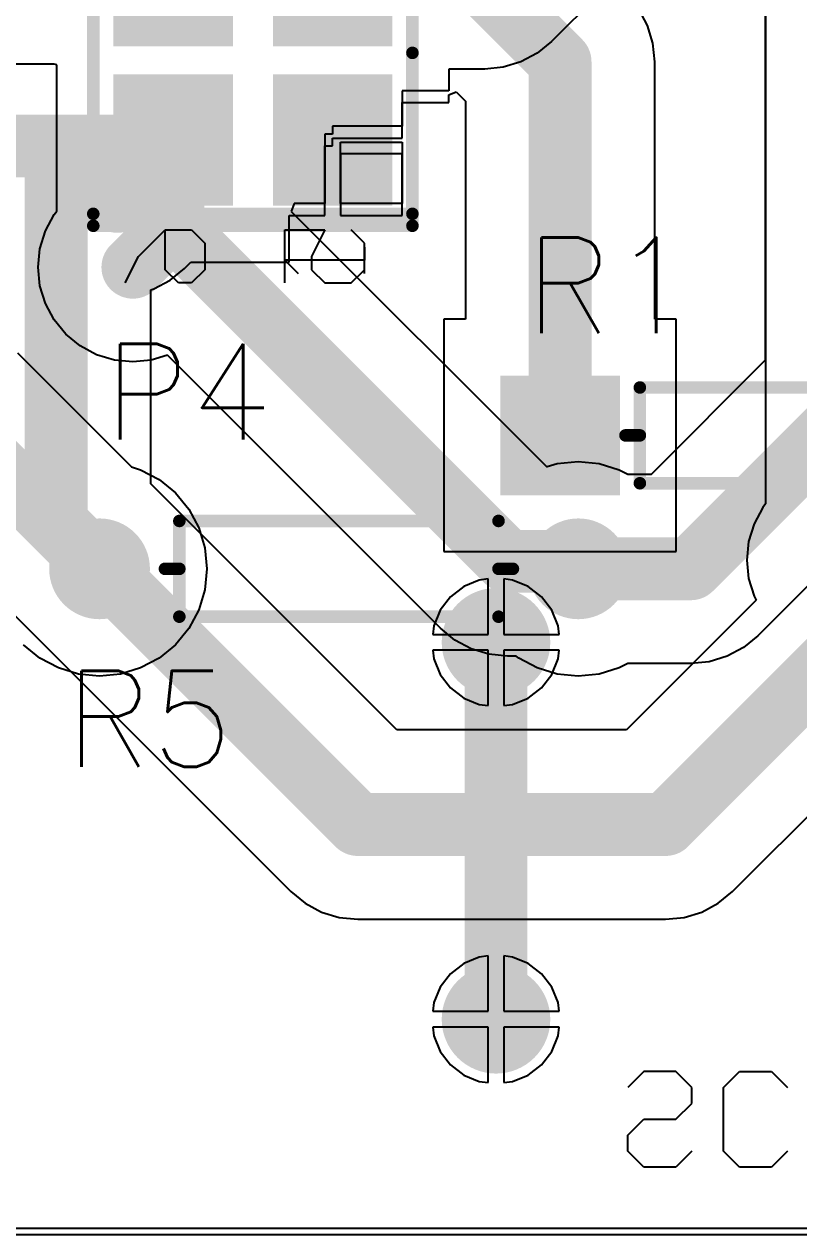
# Paper-space layout 'Bloco da legenda ISO A3' of a CAD drawing. Header units: millimetres. Extents: x 0 to 420, y 0 to 297.
# Drawn here: x 236.73 to 249.06, y 75.39 to 94.66 of the extents above; entities that cross this region are included whole.
import ezdxf

# ---------------------------------------------------------------- set-up
doc = ezdxf.new("R2010")
doc.units = ezdxf.units.MM
for name, color, linetype in [('1', 7, 'Continuous'), ('BottomLayer', 5, 'Continuous'), ('BottomSolder', 6, 'Continuous'), ('MultiLayer', 9, 'Continuous'), ('PadHoleLayer', 156, 'Continuous'), ('TopLayer', 1, 'Continuous'), ('TopOverlay', 40, 'Continuous'), ('TopSolder', 216, 'Continuous')]:
    doc.layers.add(name, color=color, linetype=linetype)
doc.styles.get("Standard").update_dxf_attribs({"font": 'simplex.shx'})

# ---------------------------------------------------------------- blocks, each defined once
blk = doc.blocks.new('HDR2X3_8')
at = {"layer": 'BottomLayer'}
for points in [[(-0.85, 1.69), (0.85, 1.69), (-0.85, 3.39), (0.85, 3.39)], [(1.69, 1.69), (3.39, 1.69), (1.69, 3.39), (3.39, 3.39)], [(4.23, 1.69), (5.93, 1.69), (4.23, 3.39), (5.93, 3.39)], [(-0.85, -0.85), (0.85, -0.85), (-0.85, 0.85), (0.85, 0.85)], [(1.69, -0.85), (3.39, -0.85), (1.69, 0.85), (3.39, 0.85)], [(4.23, -0.85), (5.93, -0.85), (4.23, 0.85), (5.93, 0.85)]]:
    blk.add_solid(points, dxfattribs=at)
at = {"layer": 'BottomSolder'}
for points in [[(-0.952, 1.588), (0.952, 1.588), (-0.952, 3.492), (0.952, 3.492)], [(1.588, 1.588), (3.492, 1.588), (1.588, 3.492), (3.492, 3.492)], [(4.128, 1.588), (6.032, 1.588), (4.128, 3.492), (6.032, 3.492)], [(-0.952, -0.952), (0.952, -0.952), (-0.952, 0.952), (0.952, 0.952)], [(1.588, -0.952), (3.492, -0.952), (1.588, 0.952), (3.492, 0.952)], [(4.128, -0.952), (6.032, -0.952), (4.128, 0.952), (6.032, 0.952)]]:
    blk.add_solid(points, dxfattribs=at)
at = {"layer": 'MultiLayer'}
for points in [[(-0.85, 1.69), (0.85, 1.69), (-0.85, 3.39), (0.85, 3.39)], [(1.69, 1.69), (3.39, 1.69), (1.69, 3.39), (3.39, 3.39)], [(4.23, 1.69), (5.93, 1.69), (4.23, 3.39), (5.93, 3.39)], [(-0.85, -0.85), (0.85, -0.85), (-0.85, 0.85), (0.85, 0.85)], [(1.69, -0.85), (3.39, -0.85), (1.69, 0.85), (3.39, 0.85)], [(4.23, -0.85), (5.93, -0.85), (4.23, 0.85), (5.93, 0.85)]]:
    blk.add_solid(points, dxfattribs=at)
at = {"layer": 'PadHoleLayer', "const_width": 0.6}
for points in [[(-0.3, 2.54, 1), (0.3, 2.54, 1)], [(2.24, 2.54, 1), (2.84, 2.54, 1)], [(4.78, 2.54, 1), (5.38, 2.54, 1)], [(-0.3, 0, 1), (0.3, 0, 1)], [(2.24, 0, 1), (2.84, 0, 1)], [(4.78, 0, 1), (5.38, 0, 1)]]:
    blk.add_lwpolyline(points, format="xyb", close=True, dxfattribs=at)
at = {"layer": 'TopLayer'}
for points in [[(-0.85, 1.69), (0.85, 1.69), (-0.85, 3.39), (0.85, 3.39)], [(1.69, 1.69), (3.39, 1.69), (1.69, 3.39), (3.39, 3.39)], [(4.23, 1.69), (5.93, 1.69), (4.23, 3.39), (5.93, 3.39)], [(-0.85, -0.85), (0.85, -0.85), (-0.85, 0.85), (0.85, 0.85)], [(1.69, -0.85), (3.39, -0.85), (1.69, 0.85), (3.39, 0.85)], [(4.23, -0.85), (5.93, -0.85), (4.23, 0.85), (5.93, 0.85)]]:
    blk.add_solid(points, dxfattribs=at)
at = {"layer": 'TopOverlay'}
for p, q in [((7.45, 3.302), (7.027, 3.09)), ((7.027, 3.09), (6.604, 2.667)), ((6.604, 2.667), (6.604, 2.244)), ((7.239, 2.667), (6.604, 2.667)), ((7.45, 2.455), (7.239, 2.667)), ((7.45, 2.244), (7.45, 2.455)), ((6.604, 2.244), (6.816, 2.032)), ((7.239, 2.032), (7.45, 2.244)), ((6.816, 2.032), (7.239, 2.032)), ((-1.82, 0.762), (-2.032, 0.55)), ((-1.82, -0.508), (-1.82, 0.762)), ((7.45, 0.762), (6.604, 0.762)), ((6.604, 0.762), (6.604, 0.127)), ((6.604, 0.127), (7.027, 0.338)), ((7.027, 0.338), (7.239, 0.338)), ((7.239, 0.338), (7.45, 0.127)), ((7.45, 0.127), (7.45, -0.296)), ((6.816, -0.508), (6.604, -0.296)), ((7.45, -0.296), (7.239, -0.508)), ((-2.032, -0.508), (-1.609, -0.508)), ((-1.609, -0.508), (-1.82, -0.508)), ((7.239, -0.508), (6.816, -0.508))]:
    blk.add_line(p, q, dxfattribs=at)
at = {"layer": 'TopOverlay', "const_width": 0.2}
for points in [[(-1.27, 3.81), (-1.27, -1.27)], [(-1.27, 3.81), (6.35, 3.81)], [(6.35, 3.81), (6.35, -1.27)], [(-1.27, -1.27), (6.35, -1.27)], [(1.482, -1.27), (6.35, -1.27)]]:
    blk.add_lwpolyline(points, dxfattribs=at)
at = {"layer": 'TopOverlay', "const_width": 0.1}
for points in [[(-1.32, 3.81, 1), (-1.22, 3.81, 1)], [(-1.32, 3.81, 1), (-1.22, 3.81, 1)], [(6.3, 3.81, 1), (6.4, 3.81, 1)], [(6.3, 3.81, 1), (6.4, 3.81, 1)], [(-1.32, -1.27, 1), (-1.22, -1.27, 1)], [(-1.32, -1.27, 1), (-1.22, -1.27, 1)], [(1.432, -1.27, 1), (1.532, -1.27, 1)], [(6.3, -1.27, 1), (6.4, -1.27, 1)], [(6.3, -1.27, 1), (6.4, -1.27, 1)], [(6.3, -1.27, 1), (6.4, -1.27, 1)]]:
    blk.add_lwpolyline(points, format="xyb", close=True, dxfattribs=at)
at = {"layer": 'TopSolder'}
for points in [[(-0.952, 1.588), (0.952, 1.588), (-0.952, 3.492), (0.952, 3.492)], [(1.588, 1.588), (3.492, 1.588), (1.588, 3.492), (3.492, 3.492)], [(4.128, 1.588), (6.032, 1.588), (4.128, 3.492), (6.032, 3.492)], [(-0.952, -0.952), (0.952, -0.952), (-0.952, 0.952), (0.952, 0.952)], [(1.588, -0.952), (3.492, -0.952), (1.588, 0.952), (3.492, 0.952)], [(4.128, -0.952), (6.032, -0.952), (4.128, 0.952), (6.032, 0.952)]]:
    blk.add_solid(points, dxfattribs=at)
blk = doc.blocks.new('AXIAL_0_3_11')
at = {"layer": 'BottomLayer'}
for points in [[(-4.66, -0.85), (-2.96, -0.85), (-4.66, 0.85), (-2.96, 0.85)], [(2.96, -0.85), (4.66, -0.85), (2.96, 0.85), (4.66, 0.85)]]:
    blk.add_solid(points, dxfattribs=at)
at = {"layer": 'BottomSolder'}
for points in [[(-4.762, -0.952), (-2.858, -0.952), (-4.762, 0.952), (-2.858, 0.952)], [(2.858, -0.952), (4.762, -0.952), (2.858, 0.952), (4.762, 0.952)]]:
    blk.add_solid(points, dxfattribs=at)
at = {"layer": 'MultiLayer'}
for points in [[(-4.66, -0.85), (-2.96, -0.85), (-4.66, 0.85), (-2.96, 0.85)], [(2.96, -0.85), (4.66, -0.85), (2.96, 0.85), (4.66, 0.85)]]:
    blk.add_solid(points, dxfattribs=at)
at = {"layer": 'PadHoleLayer', "const_width": 0.6}
for points in [[(-4.11, 0, 1), (-3.51, 0, 1)], [(3.51, 0, 1), (4.11, 0, 1)]]:
    blk.add_lwpolyline(points, format="xyb", close=True, dxfattribs=at)
at = {"layer": 'TopLayer'}
for points in [[(-4.66, -0.85), (-2.96, -0.85), (-4.66, 0.85), (-2.96, 0.85)], [(2.96, -0.85), (4.66, -0.85), (2.96, 0.85), (4.66, 0.85)]]:
    blk.add_solid(points, dxfattribs=at)
at = {"layer": 'TopOverlay', "const_width": 0.2}
for points in [[(2.54, 0.762), (-2.54, 0.762)], [(-2.54, 0.762), (-2.54, -0.762)], [(2.54, 0.762), (2.54, 0)], [(-2.54, 0), (-2.769, 0)], [(2.54, 0), (2.54, -0.762)], [(2.769, 0), (2.54, 0)], [(2.54, -0.762), (-2.54, -0.762)]]:
    blk.add_lwpolyline(points, dxfattribs=at)
at = {"layer": 'TopOverlay', "const_width": 0.1}
for points in [[(-2.59, 0.762, 1), (-2.49, 0.762, 1)], [(-2.59, 0.762, 1), (-2.49, 0.762, 1)], [(2.49, 0.762, 1), (2.59, 0.762, 1)], [(2.49, 0.762, 1), (2.59, 0.762, 1)], [(-2.819, 0, 1), (-2.719, 0, 1)], [(-2.59, 0, 1), (-2.49, 0, 1)], [(2.49, 0, 1), (2.59, 0, 1)], [(2.49, 0, 1), (2.59, 0, 1)], [(2.49, 0, 1), (2.59, 0, 1)], [(2.719, 0, 1), (2.819, 0, 1)], [(-2.59, -0.762, 1), (-2.49, -0.762, 1)], [(-2.59, -0.762, 1), (-2.49, -0.762, 1)], [(2.49, -0.762, 1), (2.59, -0.762, 1)], [(2.49, -0.762, 1), (2.59, -0.762, 1)]]:
    blk.add_lwpolyline(points, format="xyb", close=True, dxfattribs=at)
at = {"layer": 'TopSolder'}
for points in [[(-4.762, -0.952), (-2.858, -0.952), (-4.762, 0.952), (-2.858, 0.952)], [(2.858, -0.952), (4.762, -0.952), (2.858, 0.952), (4.762, 0.952)]]:
    blk.add_solid(points, dxfattribs=at)
blk = doc.blocks.new('AXIAL_0_3_18')
at = {"layer": 'BottomLayer', "const_width": 0.7}
for points in [[(-4.16, 0, 1), (-3.46, 0, 1)], [(3.46, 0, 1), (4.16, 0, 1)]]:
    blk.add_lwpolyline(points, format="xyb", close=True, dxfattribs=at)
at = {"layer": 'BottomSolder', "const_width": 0.802}
for points in [[(-4.211, 0, 1), (-3.409, 0, 1)], [(3.409, 0, 1), (4.211, 0, 1)]]:
    blk.add_lwpolyline(points, format="xyb", close=True, dxfattribs=at)
at = {"layer": 'MultiLayer', "const_width": 0.7}
for points in [[(-4.16, 0, 1), (-3.46, 0, 1)], [(3.46, 0, 1), (4.16, 0, 1)]]:
    blk.add_lwpolyline(points, format="xyb", close=True, dxfattribs=at)
at = {"layer": 'PadHoleLayer', "const_width": 0.425}
for points in [[(-4.023, 0, 1), (-3.598, 0, 1)], [(3.597, 0, 1), (4.022, 0, 1)]]:
    blk.add_lwpolyline(points, format="xyb", close=True, dxfattribs=at)
at = {"layer": 'TopLayer', "const_width": 0.7}
for points in [[(-4.16, 0, 1), (-3.46, 0, 1)], [(3.46, 0, 1), (4.16, 0, 1)]]:
    blk.add_lwpolyline(points, format="xyb", close=True, dxfattribs=at)
at = {"layer": 'TopOverlay', "const_width": 0.2}
for points in [[(2.54, 0.762), (-2.54, 0.762)], [(-2.54, 0.762), (-2.54, -0.762)], [(2.54, 0.762), (2.54, 0)], [(-2.54, 0), (-2.769, 0)], [(2.54, 0), (2.54, -0.762)], [(2.769, 0), (2.54, 0)], [(2.54, -0.762), (-2.54, -0.762)]]:
    blk.add_lwpolyline(points, dxfattribs=at)
at = {"layer": 'TopOverlay', "const_width": 0.1}
for points in [[(-2.59, 0.762, 1), (-2.49, 0.762, 1)], [(-2.59, 0.762, 1), (-2.49, 0.762, 1)], [(2.49, 0.762, 1), (2.59, 0.762, 1)], [(2.49, 0.762, 1), (2.59, 0.762, 1)], [(-2.819, 0, 1), (-2.719, 0, 1)], [(-2.59, 0, 1), (-2.49, 0, 1)], [(2.49, 0, 1), (2.59, 0, 1)], [(2.49, 0, 1), (2.59, 0, 1)], [(2.49, 0, 1), (2.59, 0, 1)], [(2.719, 0, 1), (2.819, 0, 1)], [(-2.59, -0.762, 1), (-2.49, -0.762, 1)], [(-2.59, -0.762, 1), (-2.49, -0.762, 1)], [(2.49, -0.762, 1), (2.59, -0.762, 1)], [(2.49, -0.762, 1), (2.59, -0.762, 1)]]:
    blk.add_lwpolyline(points, format="xyb", close=True, dxfattribs=at)
at = {"layer": 'TopSolder', "const_width": 0.802}
for points in [[(-4.211, 0, 1), (-3.409, 0, 1)], [(3.409, 0, 1), (4.211, 0, 1)]]:
    blk.add_lwpolyline(points, format="xyb", close=True, dxfattribs=at)

psp = doc.layouts.new('Bloco da legenda ISO A3')

# ---------------------------------------------------------------- linework, layer by layer
psp.add_line((327.736, 75.39), (225.736, 75.39))
at = {"layer": '1'}
for p, q in [((248.528, 89.315), (248.528, 103.687)), ((246.321, 95.584), (245.121, 94.385)), ((245.121, 94.385), (244.893, 94.197)), ((244.633, 94.058), (244.35, 93.972)), ((244.893, 94.197), (244.633, 94.058)), ((237.204, 94.023), (234.886, 94.023)), ((237.246, 94.01), (237.204, 94.023)), ((237.246, 93.6), (237.246, 94.01)), ((243.486, 93.943), (243.486, 93.6)), ((244.056, 93.943), (243.486, 93.943)), ((244.35, 93.972), (244.056, 93.943)), ((237.246, 91.68), (237.246, 93.6)), ((242.74, 93.6), (242.74, 93.037)), ((243.486, 93.6), (242.74, 93.6)), ((241.509, 92.91), (241.509, 91.806)), ((241.636, 92.91), (241.509, 92.91)), ((241.636, 93.037), (241.636, 92.91)), ((242.74, 93.037), (241.636, 93.037)), ((241.763, 92.783), (242.74, 92.783)), ((241.763, 91.806), (241.763, 92.783)), ((242.74, 92.783), (242.74, 91.806)), ((241.024, 91.806), (240.978, 91.679)), ((241.509, 91.806), (241.024, 91.806)), ((242.74, 91.806), (241.763, 91.806)), ((237.063, 91.367), (237.202, 91.628)), ((237.202, 91.628), (237.246, 91.68)), ((240.978, 91.679), (245.041, 87.616)), ((236.977, 91.084), (237.063, 91.367)), ((236.948, 90.79), (236.977, 91.084)), ((236.977, 90.496), (236.948, 90.79)), ((237.063, 90.213), (236.977, 90.496)), ((237.202, 89.953), (237.063, 90.213)), ((237.39, 89.724), (237.202, 89.953)), ((237.618, 89.537), (237.39, 89.724)), ((236.621, 89.426), (238.435, 87.612)), ((237.879, 89.398), (237.618, 89.537)), ((238.162, 89.312), (237.879, 89.398)), ((238.456, 89.283), (238.162, 89.312)), ((238.75, 89.312), (238.456, 89.283)), ((239.005, 89.389), (238.75, 89.312)), ((243.351, 85.043), (239.005, 89.389)), ((246.711, 87.498), (248.528, 89.315)), ((245.212, 87.666), (245.546, 87.698)), ((245.546, 87.698), (245.879, 87.666)), ((238.435, 87.612), (238.579, 87.568)), ((238.579, 87.568), (238.875, 87.411)), ((245.041, 87.616), (245.05, 87.616)), ((245.05, 87.616), (245.212, 87.666)), ((245.879, 87.666), (246.199, 87.568)), ((246.199, 87.568), (246.332, 87.498)), ((246.332, 87.498), (246.711, 87.498)), ((251.101, 87.624), (248.401, 84.924)), ((238.875, 87.411), (239.134, 87.198)), ((239.134, 87.198), (239.346, 86.939)), ((239.346, 86.939), (239.504, 86.644)), ((239.504, 86.644), (239.601, 86.324)), ((239.601, 86.324), (239.634, 85.99)), ((239.634, 85.99), (239.601, 85.657)), ((239.601, 85.657), (239.504, 85.337)), ((239.504, 85.337), (239.346, 85.041)), ((239.346, 85.041), (239.134, 84.782)), ((243.58, 84.856), (243.351, 85.043)), ((236.977, 84.57), (236.718, 84.782)), ((239.134, 84.782), (238.875, 84.57)), ((243.84, 84.717), (243.58, 84.856)), ((248.401, 84.924), (248.173, 84.737)), ((244.123, 84.631), (243.84, 84.717)), ((244.417, 84.602), (244.123, 84.631)), ((244.558, 84.602), (244.417, 84.602)), ((244.597, 84.57), (244.558, 84.602)), ((247.913, 84.598), (247.63, 84.512)), ((248.173, 84.737), (247.913, 84.598)), ((237.272, 84.412), (236.977, 84.57)), ((237.592, 84.315), (237.272, 84.412)), ((238.579, 84.412), (238.259, 84.315)), ((238.875, 84.57), (238.579, 84.412)), ((244.892, 84.412), (244.597, 84.57)), ((245.212, 84.315), (244.892, 84.412)), ((246.199, 84.412), (245.879, 84.315)), ((246.332, 84.483), (246.199, 84.412)), ((247.336, 84.483), (246.332, 84.483)), ((247.63, 84.512), (247.336, 84.483)), ((237.926, 84.282), (237.592, 84.315)), ((238.259, 84.315), (237.926, 84.282)), ((245.546, 84.282), (245.212, 84.315)), ((245.879, 84.315), (245.546, 84.282)), ((246.59, 77.99), (246.336, 77.736)), ((247.097, 77.99), (246.59, 77.99)), ((247.351, 77.736), (247.097, 77.99)), ((247.859, 77.736), (248.113, 77.99)), ((248.113, 77.99), (248.621, 77.99)), ((248.621, 77.99), (248.875, 77.736)), ((247.351, 77.482), (247.351, 77.736)), ((247.859, 76.721), (247.859, 77.736)), ((247.097, 77.229), (247.351, 77.482)), ((246.336, 76.975), (246.59, 77.229)), ((246.59, 77.229), (247.097, 77.229)), ((246.336, 76.721), (246.336, 76.975)), ((246.59, 76.467), (246.336, 76.721)), ((247.351, 76.721), (247.097, 76.467)), ((248.113, 76.467), (247.859, 76.721)), ((248.875, 76.721), (248.621, 76.467)), ((247.097, 76.467), (246.59, 76.467)), ((248.621, 76.467), (248.113, 76.467)), ((225.736, 75.497), (259.636, 75.497)), ((327.736, 75.39), (225.736, 75.39))]:
    psp.add_line(p, q, dxfattribs=at)
at = {"layer": '1', "const_width": 0.5}
for points in [[(238.846, 92.91, -1), (239.346, 92.91, -1)], [(238.846, 91.43, -1), (239.346, 91.43, -1)], [(238.846, 91.43, -1), (239.346, 91.43, -1)], [(238.846, 91.43, -1), (239.346, 91.43, -1)], [(238.206, 90.79, -1), (238.706, 90.79, -1)], [(244.167, 86.109, -1), (244.667, 86.109, -1)], [(244.167, 86.109, -1), (244.667, 86.109, -1)], [(245.129, 86.109, -1), (245.629, 86.109, -1)], [(237.676, 85.99, -1), (238.176, 85.99, -1)], [(245.296, 85.99, -1), (245.796, 85.99, -1)], [(247.086, 85.99, -1), (247.586, 85.99, -1)], [(247.086, 85.99, -1), (247.586, 85.99, -1)]]:
    psp.add_lwpolyline(points, format="xyb", close=True, dxfattribs=at)
at = {"layer": '1', "const_width": 1}
for points in [[(239.096, 92.91), (239.096, 91.43)], [(238.456, 90.79), (239.096, 91.43)], [(239.096, 91.43), (244.417, 86.109)], [(247.336, 85.99), (250.036, 88.69)], [(235.556, 88.36), (237.926, 85.99)], [(244.417, 86.109), (245.379, 86.109)], [(245.546, 85.99), (247.336, 85.99)]]:
    psp.add_lwpolyline(points, dxfattribs=at)
at = {"layer": 'BottomLayer'}
for p, q in [((248.528, 89.315), (248.528, 103.687)), ((248.528, 101.395), (248.528, 87.023)), ((246.321, 95.584), (245.121, 94.385)), ((246.648, 94.637), (246.509, 94.897)), ((246.734, 94.354), (246.648, 94.637)), ((245.121, 94.385), (244.893, 94.197)), ((246.763, 94.06), (246.734, 94.354)), ((244.633, 94.058), (244.35, 93.972)), ((244.893, 94.197), (244.633, 94.058)), ((246.763, 89.964), (246.763, 94.06)), ((237.204, 94.023), (234.886, 94.023)), ((237.246, 94.01), (237.204, 94.023)), ((237.246, 93.6), (237.246, 94.01)), ((244.056, 93.943), (243.486, 93.943)), ((243.486, 93.943), (243.486, 93.6)), ((244.35, 93.972), (244.056, 93.943)), ((237.246, 91.68), (237.246, 93.6)), ((243.486, 93.6), (242.74, 93.6)), ((242.74, 93.6), (242.74, 93.037)), ((243.486, 93.532), (243.603, 93.581)), ((243.486, 93.41), (243.486, 93.532)), ((243.603, 93.581), (243.748, 93.435)), ((242.74, 92.847), (242.74, 93.41)), ((242.74, 93.41), (243.486, 93.41)), ((243.748, 93.435), (243.748, 89.964)), ((241.636, 92.91), (241.509, 92.91)), ((241.509, 92.91), (241.509, 91.806)), ((242.74, 93.037), (241.636, 93.037)), ((241.636, 93.037), (241.636, 92.91)), ((241.509, 91.616), (241.509, 92.72)), ((241.509, 92.72), (241.636, 92.72)), ((241.636, 92.72), (241.636, 92.847)), ((241.636, 92.847), (242.74, 92.847)), ((241.763, 91.806), (241.763, 92.783)), ((241.763, 92.783), (242.74, 92.783)), ((242.74, 92.783), (242.74, 91.806)), ((242.74, 92.593), (241.763, 92.593)), ((241.763, 92.593), (241.763, 91.616)), ((242.74, 91.616), (242.74, 92.593)), ((241.024, 91.806), (240.978, 91.679)), ((241.509, 91.806), (241.024, 91.806)), ((242.74, 91.806), (241.763, 91.806)), ((237.063, 91.367), (237.202, 91.628)), ((237.202, 91.628), (237.246, 91.68)), ((240.946, 90.87), (240.946, 91.616)), ((240.946, 91.616), (241.509, 91.616)), ((240.978, 91.679), (245.041, 87.616)), ((241.763, 91.616), (242.74, 91.616)), ((236.977, 91.084), (237.063, 91.367)), ((236.948, 90.79), (236.977, 91.084)), ((236.977, 90.496), (236.948, 90.79)), ((239.051, 90.584), (239.279, 90.772)), ((239.279, 90.772), (239.377, 90.87)), ((239.377, 90.87), (240.946, 90.87)), ((238.791, 90.445), (239.051, 90.584)), ((237.063, 90.213), (236.977, 90.496)), ((238.743, 90.431), (238.791, 90.445)), ((238.743, 87.344), (238.743, 90.431)), ((237.202, 89.953), (237.063, 90.213)), ((237.39, 89.724), (237.202, 89.953)), ((243.748, 89.964), (243.406, 89.964)), ((243.406, 89.964), (243.406, 86.264)), ((247.106, 89.964), (246.763, 89.964)), ((247.106, 86.264), (247.106, 89.964)), ((237.618, 89.537), (237.39, 89.724)), ((236.621, 89.426), (238.435, 87.612)), ((237.879, 89.398), (237.618, 89.537)), ((238.162, 89.312), (237.879, 89.398)), ((238.456, 89.283), (238.162, 89.312)), ((238.75, 89.312), (238.456, 89.283)), ((239.005, 89.389), (238.75, 89.312)), ((243.351, 85.043), (239.005, 89.389)), ((246.711, 87.498), (248.528, 89.315)), ((245.212, 87.666), (245.546, 87.698)), ((245.546, 87.698), (245.879, 87.666)), ((238.435, 87.612), (238.579, 87.568)), ((238.579, 87.568), (238.875, 87.411)), ((245.041, 87.616), (245.05, 87.616)), ((245.05, 87.616), (245.212, 87.666)), ((245.879, 87.666), (246.199, 87.568)), ((246.199, 87.568), (246.332, 87.498)), ((246.332, 87.498), (246.711, 87.498)), ((251.101, 87.624), (248.401, 84.924)), ((242.66, 83.427), (238.743, 87.344)), ((238.875, 87.411), (239.134, 87.198)), ((239.134, 87.198), (239.346, 86.939)), ((239.346, 86.939), (239.504, 86.644)), ((248.482, 86.967), (248.343, 86.707)), ((248.528, 87.023), (248.482, 86.967)), ((248.343, 86.707), (248.257, 86.424)), ((239.504, 86.644), (239.601, 86.324)), ((239.601, 86.324), (239.634, 85.99)), ((248.257, 86.424), (248.228, 86.13)), ((243.406, 86.264), (247.106, 86.264)), ((248.228, 86.13), (248.257, 85.836)), ((239.634, 85.99), (239.601, 85.657)), ((243.97, 85.81), (243.723, 85.707)), ((244.109, 85.828), (243.97, 85.81)), ((244.109, 84.947), (244.109, 85.828)), ((244.501, 85.81), (244.363, 85.828)), ((244.363, 85.828), (244.363, 84.947)), ((244.748, 85.707), (244.501, 85.81)), ((248.257, 85.836), (248.343, 85.553)), ((236.17, 85.654), (240.97, 80.854)), ((239.601, 85.657), (239.504, 85.337)), ((243.723, 85.707), (243.511, 85.544)), ((244.96, 85.544), (244.748, 85.707)), ((248.343, 85.553), (248.376, 85.492)), ((243.511, 85.544), (243.348, 85.332)), ((245.123, 85.332), (244.96, 85.544)), ((248.376, 85.492), (246.311, 83.427)), ((239.504, 85.337), (239.346, 85.041)), ((243.348, 85.332), (243.246, 85.085)), ((245.226, 85.085), (245.123, 85.332)), ((239.346, 85.041), (239.134, 84.782)), ((243.246, 85.085), (243.228, 84.947)), ((243.58, 84.856), (243.351, 85.043)), ((245.244, 84.947), (245.226, 85.085)), ((236.977, 84.57), (236.718, 84.782)), ((239.134, 84.782), (238.875, 84.57)), ((243.228, 84.947), (244.109, 84.947)), ((243.84, 84.717), (243.58, 84.856)), ((244.363, 84.947), (245.244, 84.947)), ((248.401, 84.924), (248.173, 84.737)), ((244.109, 84.693), (243.228, 84.693)), ((243.228, 84.693), (243.246, 84.555)), ((244.123, 84.631), (243.84, 84.717)), ((244.109, 83.812), (244.109, 84.693)), ((244.417, 84.602), (244.123, 84.631)), ((245.244, 84.693), (244.363, 84.693)), ((244.363, 84.693), (244.363, 83.812)), ((244.558, 84.602), (244.417, 84.602)), ((244.597, 84.57), (244.558, 84.602)), ((245.226, 84.555), (245.244, 84.693)), ((247.913, 84.598), (247.63, 84.512)), ((248.173, 84.737), (247.913, 84.598)), ((237.272, 84.412), (236.977, 84.57)), ((237.592, 84.315), (237.272, 84.412)), ((238.579, 84.412), (238.259, 84.315)), ((238.875, 84.57), (238.579, 84.412)), ((243.246, 84.555), (243.348, 84.307)), ((244.892, 84.412), (244.597, 84.57)), ((245.212, 84.315), (244.892, 84.412)), ((245.123, 84.307), (245.226, 84.555)), ((246.199, 84.412), (245.879, 84.315)), ((246.332, 84.483), (246.199, 84.412)), ((247.336, 84.483), (246.332, 84.483)), ((247.63, 84.512), (247.336, 84.483)), ((237.926, 84.282), (237.592, 84.315)), ((238.259, 84.315), (237.926, 84.282)), ((243.348, 84.307), (243.511, 84.095)), ((244.96, 84.095), (245.123, 84.307)), ((245.546, 84.282), (245.212, 84.315)), ((245.879, 84.315), (245.546, 84.282)), ((243.511, 84.095), (243.723, 83.932)), ((244.748, 83.932), (244.96, 84.095)), ((243.723, 83.932), (243.97, 83.83)), ((243.97, 83.83), (244.109, 83.812)), ((244.363, 83.812), (244.501, 83.83)), ((244.501, 83.83), (244.748, 83.932)), ((248.001, 80.854), (251.101, 83.954)), ((246.311, 83.427), (242.66, 83.427)), ((240.97, 80.854), (240.97, 80.854)), ((240.97, 80.854), (241.198, 80.667)), ((247.773, 80.667), (248.001, 80.854)), ((241.198, 80.667), (241.459, 80.527)), ((247.513, 80.527), (247.773, 80.667)), ((241.459, 80.527), (241.742, 80.441)), ((241.742, 80.441), (242.036, 80.412)), ((242.036, 80.412), (246.936, 80.412)), ((246.936, 80.412), (247.23, 80.441)), ((247.23, 80.441), (247.513, 80.527)), ((243.97, 79.81), (243.723, 79.707)), ((244.109, 79.828), (243.97, 79.81)), ((244.109, 78.947), (244.109, 79.828)), ((244.501, 79.81), (244.363, 79.828)), ((244.363, 79.828), (244.363, 78.947)), ((244.748, 79.707), (244.501, 79.81)), ((243.723, 79.707), (243.511, 79.544)), ((244.96, 79.544), (244.748, 79.707)), ((243.511, 79.544), (243.348, 79.332)), ((245.123, 79.332), (244.96, 79.544)), ((243.348, 79.332), (243.246, 79.085)), ((245.226, 79.085), (245.123, 79.332)), ((243.246, 79.085), (243.228, 78.947)), ((245.244, 78.947), (245.226, 79.085)), ((243.228, 78.947), (244.109, 78.947)), ((244.363, 78.947), (245.244, 78.947)), ((244.109, 78.693), (243.228, 78.693)), ((243.228, 78.693), (243.246, 78.555)), ((244.109, 77.812), (244.109, 78.693)), ((245.244, 78.693), (244.363, 78.693)), ((244.363, 78.693), (244.363, 77.812)), ((245.226, 78.555), (245.244, 78.693)), ((243.246, 78.555), (243.348, 78.307)), ((245.123, 78.307), (245.226, 78.555)), ((243.348, 78.307), (243.511, 78.095)), ((244.96, 78.095), (245.123, 78.307)), ((243.511, 78.095), (243.723, 77.932)), ((244.748, 77.932), (244.96, 78.095)), ((243.723, 77.932), (243.97, 77.83)), ((244.501, 77.83), (244.748, 77.932)), ((243.97, 77.83), (244.109, 77.812)), ((244.363, 77.812), (244.501, 77.83)), ((225.736, 75.497), (259.636, 75.497))]:
    psp.add_line(p, q, dxfattribs=at)
at = {"layer": 'BottomLayer', "const_width": 1}
for points in [[(244.056, 95.26), (245.256, 94.06)], [(245.256, 88.114), (245.256, 94.06)], [(239.096, 92.91), (239.096, 91.43)], [(233.116, 92.72), (237.236, 92.72)], [(237.236, 86.72), (237.236, 92.72)], [(237.236, 92.72), (239.096, 92.72)], [(238.214, 91.838), (239.096, 92.72)], [(238.456, 90.79), (239.096, 91.43)], [(239.096, 91.43), (244.417, 86.109)], [(247.336, 85.99), (250.036, 88.69)], [(235.556, 88.36), (237.926, 85.99)], [(237.236, 86.72), (242.036, 81.92)], [(244.417, 86.109), (245.379, 86.109)], [(245.546, 85.99), (247.336, 85.99)], [(246.936, 81.92), (250.036, 85.02)], [(242.036, 81.92), (246.936, 81.92)]]:
    psp.add_lwpolyline(points, dxfattribs=at)
at = {"layer": 'BottomLayer'}
for points, const_width in [([(245.006, 94.06, 1), (245.506, 94.06, 1)], 0.5), ([(245.006, 94.06, 1), (245.506, 94.06, 1)], 0.5), ([(238.846, 92.91, -1), (239.346, 92.91, -1)], 0.5), ([(236.986, 92.72, 1), (237.486, 92.72, 1)], 0.5), ([(236.986, 92.72, 1), (237.486, 92.72, 1)], 0.5), ([(236.986, 92.72, 1), (237.486, 92.72, 1)], 0.5), ([(238.846, 92.72, 1), (239.346, 92.72, 1)], 0.5), ([(238.846, 92.72, 1), (239.346, 92.72, 1)], 0.5), ([(237.964, 91.838, 1), (238.464, 91.838, 1)], 0.5), ([(238.846, 91.43, -1), (239.346, 91.43, -1)], 0.5), ([(238.846, 91.43, -1), (239.346, 91.43, -1)], 0.5), ([(238.846, 91.43, -1), (239.346, 91.43, -1)], 0.5), ([(238.206, 90.79, -1), (238.706, 90.79, -1)], 0.5), ([(245.006, 88.114, 1), (245.506, 88.114, 1)], 0.5), ([(236.986, 86.72, 1), (237.486, 86.72, 1)], 0.5), ([(236.986, 86.72, 1), (237.486, 86.72, 1)], 0.5), ([(244.167, 86.109, -1), (244.667, 86.109, -1)], 0.5), ([(244.167, 86.109, -1), (244.667, 86.109, -1)], 0.5), ([(245.129, 86.109, -1), (245.629, 86.109, -1)], 0.5), ([(237.676, 85.99, -1), (238.176, 85.99, -1)], 0.5), ([(245.296, 85.99, -1), (245.796, 85.99, -1)], 0.5), ([(247.086, 85.99, -1), (247.586, 85.99, -1)], 0.5), ([(247.086, 85.99, -1), (247.586, 85.99, -1)], 0.5), ([(243.855, 84.82, 1), (244.617, 84.82, 1)], 0.762), ([(241.786, 81.92, 1), (242.286, 81.92, 1)], 0.5), ([(241.786, 81.92, 1), (242.286, 81.92, 1)], 0.5), ([(246.686, 81.92, 1), (247.186, 81.92, 1)], 0.5), ([(246.686, 81.92, 1), (247.186, 81.92, 1)], 0.5), ([(243.855, 78.82, 1), (244.617, 78.82, 1)], 0.762)]:
    psp.add_lwpolyline(points, format="xyb", close=True, dxfattribs=dict(at, const_width=const_width))
at = {"layer": 'BottomSolder', "const_width": 0.864}
for points in [[(243.804, 84.82, 1), (244.668, 84.82, 1)], [(243.804, 78.82, 1), (244.668, 78.82, 1)]]:
    psp.add_lwpolyline(points, format="xyb", close=True, dxfattribs=at)
at = {"layer": 'MultiLayer', "const_width": 0.762}
for points in [[(243.855, 84.82, 1), (244.617, 84.82, 1)], [(243.855, 78.82, 1), (244.617, 78.82, 1)]]:
    psp.add_lwpolyline(points, format="xyb", close=True, dxfattribs=at)
at = {"layer": 'PadHoleLayer', "const_width": 0.381}
for points in [[(244.045, 84.82, 1), (244.426, 84.82, 1)], [(244.045, 78.82, 1), (244.426, 78.82, 1)]]:
    psp.add_lwpolyline(points, format="xyb", close=True, dxfattribs=at)
at = {"layer": 'TopLayer'}
for points, const_width in [([(243.855, 84.82, 1), (244.617, 84.82, 1)], 0.762), ([(243.986, 84.82, 1), (244.486, 84.82, 1)], 0.5), ([(243.855, 78.82, 1), (244.617, 78.82, 1)], 0.762), ([(243.986, 78.82, 1), (244.486, 78.82, 1)], 0.5)]:
    psp.add_lwpolyline(points, format="xyb", close=True, dxfattribs=dict(at, const_width=const_width))
at = {"layer": 'TopLayer', "const_width": 1}
psp.add_lwpolyline([(244.236, 78.82), (244.236, 84.82)], dxfattribs=at)
at = {"layer": 'TopOverlay'}
for p, q in [((246.59, 77.99), (246.336, 77.736)), ((247.097, 77.99), (246.59, 77.99)), ((247.351, 77.736), (247.097, 77.99)), ((247.859, 77.736), (248.113, 77.99)), ((248.113, 77.99), (248.621, 77.99)), ((248.621, 77.99), (248.875, 77.736)), ((247.351, 77.482), (247.351, 77.736)), ((247.859, 76.721), (247.859, 77.736)), ((247.097, 77.229), (247.351, 77.482)), ((246.336, 76.975), (246.59, 77.229)), ((246.59, 77.229), (247.097, 77.229)), ((246.336, 76.721), (246.336, 76.975)), ((246.59, 76.467), (246.336, 76.721)), ((247.351, 76.721), (247.097, 76.467)), ((248.113, 76.467), (247.859, 76.721)), ((248.875, 76.721), (248.621, 76.467)), ((247.097, 76.467), (246.59, 76.467)), ((248.621, 76.467), (248.113, 76.467))]:
    psp.add_line(p, q, dxfattribs=at)
at = {"layer": 'TopSolder', "const_width": 0.864}
for points in [[(243.804, 84.82, 1), (244.668, 84.82, 1)], [(243.804, 78.82, 1), (244.668, 78.82, 1)]]:
    psp.add_lwpolyline(points, format="xyb", close=True, dxfattribs=at)

# ---------------------------------------------------------------- block references
for name, p, rotation in [('HDR2X3_8', (241.636, 92.72), 90), ('AXIAL_0_3_11', (249.066, 88.114), 180)]:
    psp.add_blockref(name, p, dxfattribs=dict(rotation=rotation))
at = {"xscale": -1, "rotation": 90}
psp.add_blockref('HDR2X3_8', (241.636, 97.99), dxfattribs=at)
at = {"xscale": -1}
psp.add_blockref('AXIAL_0_3_18', (241.736, 85.99), dxfattribs=at)
at = {"layer": '1', "xscale": -1, "rotation": 90}
psp.add_blockref('HDR2X3_8', (241.636, 97.99), dxfattribs=at)
at = {"layer": '1', "xscale": -1}
psp.add_blockref('AXIAL_0_3_18', (241.736, 85.99), dxfattribs=at)

# ---------------------------------------------------------------- texts
at = {"layer": '1'}
for s, p in [('P4', (237.991, 88.046)), ('R5', (237.377, 82.841))]:
    psp.add_text(s, height=1.524, dxfattribs=at).set_placement(p)
at = {"layer": 'TopOverlay'}
for s, p in [('R1', (244.697, 89.739)), ('P4', (237.991, 88.046)), ('R5', (237.377, 82.841))]:
    psp.add_text(s, height=1.524, dxfattribs=at).set_placement(p)

doc.saveas('drawing.dxf')
